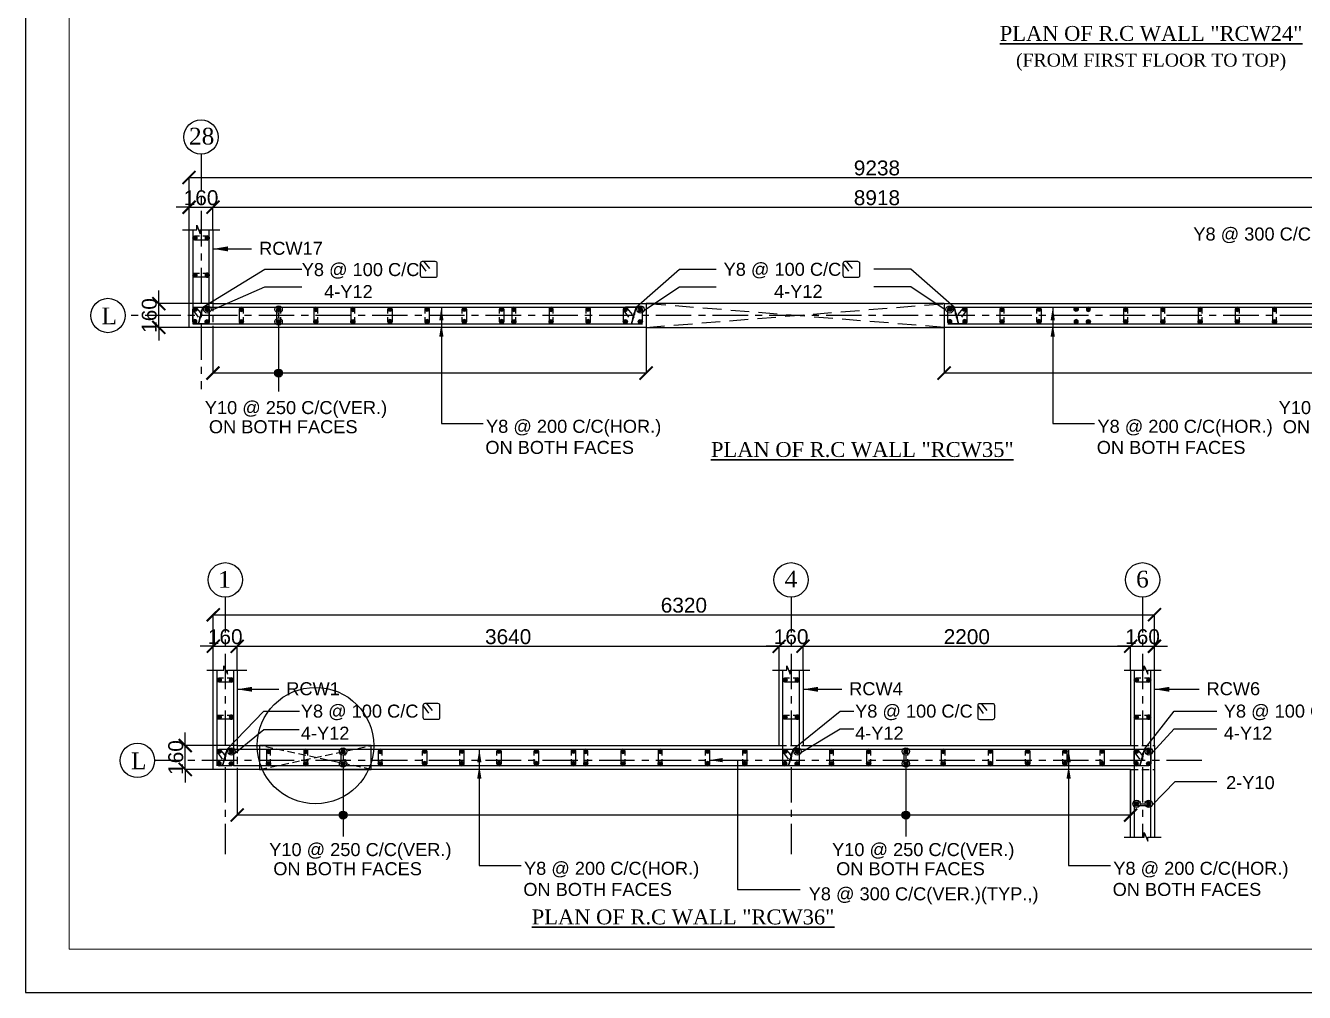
# Model space of a CAD drawing. Header units: inches. Extents: x 200139 to 352388, y -289304 to -188971.
# Drawn here: x 200139 to 234491, y -289304 to -263319 of the extents above; entities that cross this region are included whole.
import ezdxf
from ezdxf.enums import TextEntityAlignment as Align

# ---------------------------------------------------------------- set-up
doc = ezdxf.new("R2010")
doc.units = ezdxf.units.IN
doc.header["$MEASUREMENT"] = 0
doc.linetypes.add('CENTER', pattern=[50.8, 31.75, -6.35, 6.35, -6.35])
doc.linetypes.add('Hidden', pattern=[3, 2, -1])
for name, color, linetype in [('1', 8, 'Continuous'), ('160 WALL OPEING', 1, 'Continuous'), ('5', 2, 'Continuous'), ('ARROW', 5, 'Continuous'), ('CUTOUT', 2, 'Continuous'), ('CUTOUT LINE', 2, 'Continuous'), ('DIM', 251, 'Continuous'), ('GIRD CIR', 1, 'Continuous'), ('GIRD TEXT', 4, 'Continuous'), ('GRID', 8, 'CENTER'), ('LINKS', 3, 'Continuous'), ('OPENING', 1, 'Continuous'), ('SHEAR WALL', 6, 'Continuous'), ('STRRIUPS', 6, 'Continuous'), ('Ttxt', 3, 'Continuous')]:
    doc.layers.add(name, color=color, linetype=linetype)
for name, color, linetype, lineweight in [('JKEC COLHAT', 2, 'Continuous', 20), ('Tex', 3, 'Continuous', 13), ('text', 4, 'Continuous', 30)]:
    doc.layers.add(name, color=color, linetype=linetype, lineweight=lineweight)
doc.styles.add('Arial', font='arial.ttf', dxfattribs={"height": 400})
doc.styles.add('T200', font='sanss___.ttf', dxfattribs={"height": 250})
doc.styles.add('T400', font='romantic.ttf')
doc.dimstyles.new('SCALE-25', dxfattribs={"dimtxt": 400, "dimasz": 350, "dimexe": 0, "dimexo": 0, "dimgap": 50, "dimtad": 1, "dimdec": 0, "dimlfac": 0.25, "dimzin": 0, "dimdsep": 46, "dimtxsty": 'Arial', "dimblk": 'ARCHTICK', "dimcen": 0, "dimclrd": 5, "dimclre": 8, "dimclrt": 1, "dimadec": 0, "dimazin": 0, "dimtfac": 1, "dimtdec": 0, "dimtix": 1, "dimtmove": 2, "dimatfit": 3, "dimfxl": 0, "dimtolj": 1, "dimtzin": 0, "dimlwd": -1, "dimarcsym": 0})
doc.dimstyles.new('T200', dxfattribs={"dimtxt": 300, "dimasz": 150, "dimexe": 0, "dimexo": 0, "dimgap": 5, "dimtad": 1, "dimdec": 0, "dimrnd": 5, "dimzin": 0, "dimdsep": 46, "dimtxsty": 'T200', "dimblk": 'ARCHTICK', "dimcen": 300, "dimclrd": 5, "dimclre": 252, "dimclrt": 1, "dimadec": 0, "dimazin": 0, "dimtfac": 50, "dimtdec": 0, "dimtofl": 0, "dimtmove": 2, "dimatfit": 3, "dimfxl": 1, "dimtolj": 1, "dimtzin": 0, "dimarcsym": 2})

# ---------------------------------------------------------------- blocks, each defined once
blk = doc.blocks.new('R1')
at = {"layer": '5'}
h = blk.add_hatch(color=256, dxfattribs=at)
edge = h.paths.add_edge_path()
edge.add_arc((0, 0), 69.6, 0, 360)
at = {"layer": '5', "color": 6}
blk.add_circle((0, 0), 69.6, dxfattribs=at)
blk = doc.blocks.new('_ARCHTICK')
at = {"color": 0, "linetype": 'ByBlock', "const_width": 0.15}
blk.add_lwpolyline([(-0.5, -0.5), (0.5, 0.5)], dxfattribs=at)
blk = doc.blocks.new('A$C5C0C2414')
at = {"layer": 'STRRIUPS', "ltscale": 0.2}
for p, q in [((0, 0), (158, -194)), ((-81, -72), (61, -268))]:
    blk.add_line(p, q, dxfattribs=at)
blk.add_lwpolyline([(304, -440), (-26, -440, -0.414214), (-81, -385), (-81, -55, -0.414214), (-26, 0), (304, 0, -0.414214), (359, -55), (359, -385, -0.414214)], format="xyb", close=True, dxfattribs=at)
blk = doc.blocks.new('*D127')
at = {"layer": 'Defpoints', "color": 0}
for p in [(205172, -268202), (204532, -268810, 0), (205172, -268810, 0)]:
    blk.add_point(p, dxfattribs=at)
at = {"layer": 'DIM', "color": 5}
for p, q in [((204532, -268202), (204182, -268202)), ((204532, -268202), (205172, -268202)), ((205172, -268202), (205522, -268202))]:
    blk.add_line(p, q, dxfattribs=at)
at = {"layer": 'DIM', "color": 8, "lineweight": -2}
for p, q in [((204532, -268810), (204532, -268202)), ((205172, -268810), (205172, -268202))]:
    blk.add_line(p, q, dxfattribs=at)
at = {"layer": 'DIM', "color": 5, "xscale": 350, "yscale": 350, "zscale": 350}
blk.add_blockref('_ARCHTICK', (204532, -268202), dxfattribs=at)
at = {"layer": 'DIM', "color": 5, "xscale": 350, "yscale": 350, "zscale": 350, "rotation": 180}
blk.add_blockref('_ARCHTICK', (205172, -268202), dxfattribs=at)
at = {"layer": 'DIM', "color": 1, "insert": (204852, -267948), "char_height": 400, "attachment_point": 5, "style": 'Arial'}
blk.add_mtext('\\A1;160', dxfattribs=at)
blk = doc.blocks.new('ARCHTICK')
at = {"color": 0, "const_width": 0.15}
blk.add_lwpolyline([(-0.5, -0.5), (0.5, 0.5)], dxfattribs=at)
blk = doc.blocks.new('*D128')
at = {"layer": 'Defpoints', "color": 0}
for p in [(240844, -268202), (205172, -268506), (240844, -268810)]:
    blk.add_point(p, dxfattribs=at)
at = {"layer": 'DIM', "color": 8, "lineweight": -2}
for p, q in [((205172, -268506), (205172, -268202)), ((240844, -268810), (240844, -268202))]:
    blk.add_line(p, q, dxfattribs=at)
at = {"layer": 'DIM', "color": 5}
blk.add_line((205172, -268202), (240844, -268202), dxfattribs=at)
at = {"layer": 'DIM', "color": 5, "xscale": 350, "yscale": 350, "zscale": 350, "rotation": 180}
blk.add_blockref('_ARCHTICK', (205172, -268202), dxfattribs=at)
at = {"layer": 'DIM', "color": 5, "xscale": 350, "yscale": 350, "zscale": 350}
blk.add_blockref('_ARCHTICK', (240844, -268202), dxfattribs=at)
at = {"layer": 'DIM', "color": 1, "insert": (223008, -267948), "char_height": 400, "attachment_point": 5, "style": 'Arial'}
blk.add_mtext('\\A1;8918', dxfattribs=at)
blk = doc.blocks.new('*D130')
at = {"layer": 'Defpoints', "color": 0}
for p in [(241484, -267402), (204532, -268607), (241484, -268810)]:
    blk.add_point(p, dxfattribs=at)
at = {"layer": 'DIM', "color": 8, "lineweight": -2}
for p, q in [((204532, -268607), (204532, -267402)), ((241484, -268810), (241484, -267402))]:
    blk.add_line(p, q, dxfattribs=at)
at = {"layer": 'DIM', "color": 5}
blk.add_line((204532, -267402), (241484, -267402), dxfattribs=at)
at = {"layer": 'DIM', "color": 5, "xscale": 350, "yscale": 350, "zscale": 350, "rotation": 180}
blk.add_blockref('_ARCHTICK', (204532, -267402), dxfattribs=at)
at = {"layer": 'DIM', "color": 5, "xscale": 350, "yscale": 350, "zscale": 350}
blk.add_blockref('_ARCHTICK', (241484, -267402), dxfattribs=at)
at = {"layer": 'DIM', "color": 1, "insert": (223008, -267148), "char_height": 400, "attachment_point": 5, "style": 'Arial'}
blk.add_mtext('\\A1;9238', dxfattribs=at)
blk = doc.blocks.new('*D131')
at = {"layer": 'Defpoints', "color": 0}
for p in [(203717, -270791), (205172, -270791, 0), (204532, -271431, 0)]:
    blk.add_point(p, dxfattribs=at)
at = {"layer": 'DIM', "color": 5}
for p, q in [((203717, -270791), (203717, -270441)), ((203717, -271431), (203717, -270791)), ((203717, -271431), (203717, -271781))]:
    blk.add_line(p, q, dxfattribs=at)
at = {"layer": 'DIM', "color": 8, "lineweight": -2}
for p, q in [((205172, -270791), (203717, -270791)), ((204532, -271431), (203717, -271431))]:
    blk.add_line(p, q, dxfattribs=at)
at = {"layer": 'DIM', "color": 5, "xscale": 350, "yscale": 350, "zscale": 350}
for p, rotation in [((203717, -270791), 270), ((203717, -271431), 90)]:
    blk.add_blockref('_ARCHTICK', p, dxfattribs=dict(at, rotation=rotation))
at = {"layer": 'DIM', "color": 1, "insert": (203463, -271111), "char_height": 400, "attachment_point": 5, "rotation": 90, "style": 'Arial'}
blk.add_mtext('\\A1;160', dxfattribs=at)
blk = doc.blocks.new('*D132')
at = {"layer": 'Defpoints', "color": 0}
for p in [(240844, -270791, -117), (224811, -271431, -117), (224811, -272658)]:
    blk.add_point(p, dxfattribs=at)
at = {"layer": 'DIM', "color": 8, "lineweight": -2}
for p, q in [((240844, -270791), (240844, -272658)), ((224811, -271431), (224811, -272658))]:
    blk.add_line(p, q, dxfattribs=at)
at = {"layer": 'DIM', "color": 5}
blk.add_line((240844, -272658), (224811, -272658), dxfattribs=at)
at = {"layer": 'DIM', "color": 5, "xscale": 350, "yscale": 350, "zscale": 350, "rotation": 180}
blk.add_blockref('_ARCHTICK', (224811, -272658), dxfattribs=at)
at = {"layer": 'DIM', "color": 5, "xscale": 350, "yscale": 350, "zscale": 350}
blk.add_blockref('_ARCHTICK', (240844, -272658), dxfattribs=at)
blk = doc.blocks.new('*D133')
at = {"layer": 'Defpoints', "color": 0}
for p in [(205172, -271431, -117), (216806, -271431, -58), (205172, -272658)]:
    blk.add_point(p, dxfattribs=at)
at = {"layer": 'DIM', "color": 8, "lineweight": -2}
for p, q in [((205172, -271431), (205172, -272658)), ((216806, -271431), (216806, -272658))]:
    blk.add_line(p, q, dxfattribs=at)
at = {"layer": 'DIM', "color": 5}
blk.add_line((216806, -272658), (205172, -272658), dxfattribs=at)
at = {"layer": 'DIM', "color": 5, "xscale": 350, "yscale": 350, "zscale": 350, "rotation": 180}
blk.add_blockref('_ARCHTICK', (205172, -272658), dxfattribs=at)
at = {"layer": 'DIM', "color": 5, "xscale": 350, "yscale": 350, "zscale": 350}
blk.add_blockref('_ARCHTICK', (216806, -272658), dxfattribs=at)
blk = doc.blocks.new('*D134')
at = {"layer": 'Defpoints', "color": 0}
for p in [(205822, -280000), (205182, -280647, 15), (205822, -280647, 15)]:
    blk.add_point(p, dxfattribs=at)
at = {"layer": 'DIM', "color": 5}
for p, q in [((205182, -280000), (204832, -280000)), ((205182, -280000), (205822, -280000)), ((205822, -280000), (206172, -280000))]:
    blk.add_line(p, q, dxfattribs=at)
at = {"layer": 'DIM', "color": 8, "lineweight": -2}
for p, q in [((205182, -280647), (205182, -280000)), ((205822, -280647), (205822, -280000))]:
    blk.add_line(p, q, dxfattribs=at)
at = {"layer": 'DIM', "color": 5, "xscale": 350, "yscale": 350, "zscale": 350}
blk.add_blockref('_ARCHTICK', (205182, -280000), dxfattribs=at)
at = {"layer": 'DIM', "color": 5, "xscale": 350, "yscale": 350, "zscale": 350, "rotation": 180}
blk.add_blockref('_ARCHTICK', (205822, -280000), dxfattribs=at)
at = {"layer": 'DIM', "color": 1, "insert": (205502, -279745), "char_height": 400, "attachment_point": 5, "style": 'Arial'}
blk.add_mtext('\\A1;160', dxfattribs=at)
blk = doc.blocks.new('*D135')
at = {"layer": 'Defpoints', "color": 0}
for p in [(220382, -280000), (205822, -280647, 15), (220382, -280647, 15)]:
    blk.add_point(p, dxfattribs=at)
at = {"layer": 'DIM', "color": 8, "lineweight": -2}
for p, q in [((205822, -280647), (205822, -280000)), ((220382, -280647), (220382, -280000))]:
    blk.add_line(p, q, dxfattribs=at)
at = {"layer": 'DIM', "color": 5}
blk.add_line((205822, -280000), (220382, -280000), dxfattribs=at)
at = {"layer": 'DIM', "color": 5, "xscale": 350, "yscale": 350, "zscale": 350, "rotation": 180}
blk.add_blockref('_ARCHTICK', (205822, -280000), dxfattribs=at)
at = {"layer": 'DIM', "color": 5, "xscale": 350, "yscale": 350, "zscale": 350}
blk.add_blockref('_ARCHTICK', (220382, -280000), dxfattribs=at)
at = {"layer": 'DIM', "color": 1, "insert": (213102, -279745), "char_height": 400, "attachment_point": 5, "style": 'Arial'}
blk.add_mtext('\\A1;3640', dxfattribs=at)
blk = doc.blocks.new('*D136')
at = {"layer": 'Defpoints', "color": 0}
for p in [(221022, -280000), (220382, -280647, 15), (221022, -280647, 15)]:
    blk.add_point(p, dxfattribs=at)
at = {"layer": 'DIM', "color": 5}
for p, q in [((220382, -280000), (220032, -280000)), ((220382, -280000), (221022, -280000)), ((221022, -280000), (221372, -280000))]:
    blk.add_line(p, q, dxfattribs=at)
at = {"layer": 'DIM', "color": 8, "lineweight": -2}
for p, q in [((220382, -280647), (220382, -280000)), ((221022, -280647), (221022, -280000))]:
    blk.add_line(p, q, dxfattribs=at)
at = {"layer": 'DIM', "color": 5, "xscale": 350, "yscale": 350, "zscale": 350}
blk.add_blockref('_ARCHTICK', (220382, -280000), dxfattribs=at)
at = {"layer": 'DIM', "color": 5, "xscale": 350, "yscale": 350, "zscale": 350, "rotation": 180}
blk.add_blockref('_ARCHTICK', (221022, -280000), dxfattribs=at)
at = {"layer": 'DIM', "color": 1, "insert": (220702, -279745), "char_height": 400, "attachment_point": 5, "style": 'Arial'}
blk.add_mtext('\\A1;160', dxfattribs=at)
blk = doc.blocks.new('*D137')
at = {"layer": 'Defpoints', "color": 0}
for p in [(229822, -280000), (221022, -280647, 15), (229822, -280647, 15)]:
    blk.add_point(p, dxfattribs=at)
at = {"layer": 'DIM', "color": 8, "lineweight": -2}
for p, q in [((221022, -280647), (221022, -280000)), ((229822, -280647), (229822, -280000))]:
    blk.add_line(p, q, dxfattribs=at)
at = {"layer": 'DIM', "color": 5}
blk.add_line((221022, -280000), (229822, -280000), dxfattribs=at)
at = {"layer": 'DIM', "color": 5, "xscale": 350, "yscale": 350, "zscale": 350, "rotation": 180}
blk.add_blockref('_ARCHTICK', (221022, -280000), dxfattribs=at)
at = {"layer": 'DIM', "color": 5, "xscale": 350, "yscale": 350, "zscale": 350}
blk.add_blockref('_ARCHTICK', (229822, -280000), dxfattribs=at)
at = {"layer": 'DIM', "color": 1, "insert": (225422, -279745), "char_height": 400, "attachment_point": 5, "style": 'Arial'}
blk.add_mtext('\\A1;2200', dxfattribs=at)
blk = doc.blocks.new('*D138')
at = {"layer": 'Defpoints', "color": 0}
for p in [(230462, -280000), (229822, -280647, 15), (230462, -280647, 15)]:
    blk.add_point(p, dxfattribs=at)
at = {"layer": 'DIM', "color": 5}
for p, q in [((229822, -280000), (229472, -280000)), ((229822, -280000), (230462, -280000)), ((230462, -280000), (230812, -280000))]:
    blk.add_line(p, q, dxfattribs=at)
at = {"layer": 'DIM', "color": 8, "lineweight": -2}
for p, q in [((229822, -280647), (229822, -280000)), ((230462, -280647), (230462, -280000))]:
    blk.add_line(p, q, dxfattribs=at)
at = {"layer": 'DIM', "color": 5, "xscale": 350, "yscale": 350, "zscale": 350}
blk.add_blockref('_ARCHTICK', (229822, -280000), dxfattribs=at)
at = {"layer": 'DIM', "color": 5, "xscale": 350, "yscale": 350, "zscale": 350, "rotation": 180}
blk.add_blockref('_ARCHTICK', (230462, -280000), dxfattribs=at)
at = {"layer": 'DIM', "color": 1, "insert": (230142, -279745), "char_height": 400, "attachment_point": 5, "style": 'Arial'}
blk.add_mtext('\\A1;160', dxfattribs=at)
blk = doc.blocks.new('*D139')
at = {"layer": 'Defpoints', "color": 0}
for p in [(204428, -282670), (205822, -282670, 15), (205182, -283310, 15)]:
    blk.add_point(p, dxfattribs=at)
at = {"layer": 'DIM', "color": 5}
for p, q in [((204428, -282670), (204428, -282320)), ((204428, -283310), (204428, -282670)), ((204428, -283310), (204428, -283660))]:
    blk.add_line(p, q, dxfattribs=at)
at = {"layer": 'DIM', "color": 8, "lineweight": -2}
for p, q in [((205822, -282670), (204428, -282670)), ((205182, -283310), (204428, -283310))]:
    blk.add_line(p, q, dxfattribs=at)
at = {"layer": 'DIM', "color": 5, "xscale": 350, "yscale": 350, "zscale": 350}
for p, rotation in [((204428, -282670), 270), ((204428, -283310), 90)]:
    blk.add_blockref('_ARCHTICK', p, dxfattribs=dict(at, rotation=rotation))
at = {"layer": 'DIM', "color": 1, "insert": (204174, -282990), "char_height": 400, "attachment_point": 5, "rotation": 90, "style": 'Arial'}
blk.add_mtext('\\A1;160', dxfattribs=at)
blk = doc.blocks.new('*D140')
at = {"layer": 'Defpoints', "color": 0}
for p in [(230462, -279153), (205182, -280647), (230462, -280647)]:
    blk.add_point(p, dxfattribs=at)
at = {"layer": 'DIM', "color": 8, "lineweight": -2}
for p, q in [((205182, -280647), (205182, -279153)), ((230462, -280647), (230462, -279153))]:
    blk.add_line(p, q, dxfattribs=at)
at = {"layer": 'DIM', "color": 5}
blk.add_line((205182, -279153), (230462, -279153), dxfattribs=at)
at = {"layer": 'DIM', "color": 5, "xscale": 350, "yscale": 350, "zscale": 350, "rotation": 180}
blk.add_blockref('_ARCHTICK', (205182, -279153), dxfattribs=at)
at = {"layer": 'DIM', "color": 5, "xscale": 350, "yscale": 350, "zscale": 350}
blk.add_blockref('_ARCHTICK', (230462, -279153), dxfattribs=at)
at = {"layer": 'DIM', "color": 1, "insert": (217822, -278899), "char_height": 400, "attachment_point": 5, "style": 'Arial'}
blk.add_mtext('\\A1;6320', dxfattribs=at)
blk = doc.blocks.new('*D141')
at = {"layer": 'Defpoints', "color": 0}
for p in [(205822, -283310, 1), (229822, -283310, 1), (205822, -284537)]:
    blk.add_point(p, dxfattribs=at)
at = {"layer": 'DIM', "color": 8, "lineweight": -2}
for p, q in [((205822, -283310), (205822, -284537)), ((229822, -283310), (229822, -284537))]:
    blk.add_line(p, q, dxfattribs=at)
at = {"layer": 'DIM', "color": 5}
blk.add_line((229822, -284537), (205822, -284537), dxfattribs=at)
at = {"layer": 'DIM', "color": 5, "xscale": 350, "yscale": 350, "zscale": 350, "rotation": 180}
blk.add_blockref('_ARCHTICK', (205822, -284537), dxfattribs=at)
at = {"layer": 'DIM', "color": 5, "xscale": 350, "yscale": 350, "zscale": 350}
blk.add_blockref('_ARCHTICK', (229822, -284537), dxfattribs=at)

msp = doc.modelspace()

# ---------------------------------------------------------------- hatches: boundary and pattern name
at = {"layer": 'ARROW'}
h = msp.add_hatch(color=256, dxfattribs=at)
edge = h.paths.add_edge_path()
edge.add_arc((206936.5, -272658.3), 106, 0, 360)
h = msp.add_hatch(color=256, dxfattribs=at)
edge = h.paths.add_edge_path()
edge.add_arc((208666.3, -284537), 106, 0, 360)
h = msp.add_hatch(color=256, dxfattribs=at)
edge = h.paths.add_edge_path()
edge.add_arc((223786.3, -284537), 106, 0, 360)

# ---------------------------------------------------------------- linework, layer by layer
at = {"layer": '1', "linetype": 'Hidden', "ltscale": 100}
for p, q in [((205172.2, -270791.2, 0), (205172.2, -271431.2, 0)), ((205822, -282670, 14.8), (205822, -283310, 14.8)), ((220382, -282670, 14.8), (221022, -282670, 14.8)), ((229822, -282670, 14.7), (230462, -282670, 14.7)), ((229822, -283310, 14.7), (230462, -283310, 14.7))]:
    msp.add_line(p, q, dxfattribs=at)
at = {"layer": '1'}
for points, elevation in [([(204355, -268810.4), (204737.5, -268810.4), (204737.5, -268686), (204831.1, -268916), (204831.1, -268810.4), (205356.8, -268810.4)], 14.7), ([(205004.8, -280646.5), (205467.3, -280646.5), (205467.3, -280522.1), (205560.9, -280752.1), (205560.9, -280646.5), (206086.6, -280646.5)], 29.5), ([(220204.8, -280646.5), (220587.3, -280646.5), (220587.3, -280522.1), (220680.9, -280752.1), (220680.9, -280646.5), (221206.6, -280646.5)], 29.5), ([(229644.8, -280646.5), (230187.3, -280646.5), (230187.3, -280522.1), (230280.9, -280752.1), (230280.9, -280646.5), (230646.6, -280646.5)], 29.5), ([(229644.8, -285133), (230187.3, -285133), (230187.3, -285008.6), (230280.9, -285238.6), (230280.9, -285133), (230646.6, -285133)], 29.5)]:
    msp.add_lwpolyline(points, dxfattribs=dict(at, elevation=elevation))
at = {"layer": '160 WALL OPEING', "linetype": 'Hidden', "ltscale": 250}
for p, q in [((216806.1, -271431.2, 59), (224811.1, -270791.2, 0)), ((224811.1, -271431.2, 59), (216806.1, -270791.2, 0))]:
    msp.add_line(p, q, dxfattribs=at)
at = {"layer": '5'}
for p, q in [((204632.2, -270891.2, 59), (216706.1, -270891.2, 59)), ((224911.1, -270891.2, 59), (241384.2, -270891.2, 59)), ((204632.2, -271331.2, 59), (216706.1, -271331.2, 59)), ((224911.1, -271331.2, 59), (241384.2, -271331.2, 59))]:
    msp.add_line(p, q, dxfattribs=at)
for points, elevation in [([(204632.2, -268810.4), (204632.2, -271331.2)], 59), ([(205072.2, -271331.2), (205072.2, -268810.4)], 59), ([(205282, -283210), (205282, -280646.5)], 14.8), ([(205722, -280646.5), (205722, -283210)], 14.8), ([(220482, -283210), (220482, -280646.5)], 14.8), ([(220922, -280646.5), (220922, -283210)], 14.8), ([(229922, -280646.5), (229922, -285133)], 14.7), ([(230362, -285133), (230362, -280646.5)], 14.7), ([(205722, -282770), (230002, -282770)], 14.8), ([(230002, -283210), (205722, -283210)], 14.8)]:
    msp.add_lwpolyline(points, dxfattribs=dict(at, elevation=elevation))
at = {"layer": '5', "color": 7}
msp.add_circle((207925.4, -282670), 1564.4, dxfattribs=at)
at = {"layer": 'ARROW'}
for p, q in [((206936.5, -271046.1, 117.9), (206936.5, -271177, 117.9)), ((206936.5, -271374.1, 117.9), (206936.5, -273154.1, 117.9)), ((208666.3, -282924.8, 14.8), (208666.3, -283055.8, 14.8)), ((223786.3, -282924.8, 14.8), (223786.3, -283055.8, 14.8)), ((208666.3, -283252.8, 14.8), (208666.3, -285112.8, 14.8)), ((223786.3, -283252.8, 14.8), (223786.3, -285112.8, 14.8)), ((230081.2, -284235, 14.8), (230212.8, -284235, 14.8)), ((219263.5, -286541.2, 14.8), (220947, -286541.2, 14.8))]:
    msp.add_line(p, q, dxfattribs=at)
for points, elevation in [([(204904.4, -270891.2), (206565.8, -269867.1), (207556, -269867.1)], 59), ([(216538.3, -270891.2), (217701.3, -269867.1), (218691.5, -269867.1)], 0), ([(225078.9, -270891.2), (223916, -269867.1), (222925.8, -269867.1)], 0), ([(205114.5, -270981.1), (206565.8, -270343.5), (207556, -270343.5)], 59), ([(216748.5, -270981.1), (217701.3, -270343.5), (218691.5, -270343.5)], 0), ([(224868.8, -270981.1), (223916, -270343.5), (222925.8, -270343.5)], 0), ([(205554.2, -282770), (206543.1, -281745.8), (207497.8, -281745.8)], 14.8), ([(220754.2, -282770), (222016.6, -281745.8), (222388.5, -281745.8)], 14.8), ([(230197.3, -282769.9), (230990.7, -281745.7), (232140.9, -281745.7)], 14.8), ([(205759, -282871.8), (206537.8, -282234.1), (207492.5, -282234.1)], 14.8), ([(220964.4, -282859.9), (222016.6, -282222.2), (222388.5, -282222.2)], 14.8), ([(230407.4, -282859.8), (230990.7, -282222.1), (232140.9, -282222.1)], 14.8), ([(230403.7, -284269.2), (231022.4, -283631.5), (232137.2, -283631.5)], 14.8)]:
    msp.add_lwpolyline(points, dxfattribs=dict(at, elevation=elevation))
for centre, radius in [((205022.2, -270946.9, 59), 98.5), ((206936.5, -270947.5, 117.9), 98.5), ((216656.1, -270946.9, 0), 98.5), ((224961.1, -270946.9, 0), 98.5), ((206936.5, -271275.5, 117.9), 98.5), ((206936.5, -272658.3, 131.5), 106), ((205672, -282825.7, 14.8), 98.5), ((208666.3, -282826.3, 14.8), 98.5), ((208666.3, -283154.3, 14.8), 98.5), ((220872, -282825.7, 14.8), 98.5), ((223786.3, -282826.3, 14.8), 98.5), ((223786.3, -283154.3, 14.8), 98.5), ((230312, -282825.7, 14.8), 98.5), ((208666.3, -284537, 28.3), 106), ((223786.3, -284537, 28.4), 106), ((229982.7, -284235, 14.8), 98.5), ((230311.3, -284235, 14.8), 98.5)]:
    msp.add_circle(centre, radius, dxfattribs=at)
at = {"layer": 'CUTOUT', "color": 3, "elevation": 0}
msp.add_lwpolyline([(206425.4, -283310), (209425.4, -283310), (209425.4, -282670), (206425.4, -282670)], close=True, dxfattribs=at)
at = {"layer": 'CUTOUT LINE', "color": 3, "linetype": 'Hidden', "ltscale": 100}
for p, q in [((206425.4, -283310, 0), (209425.4, -282670, 0)), ((209425.4, -283310, 0), (206425.4, -282670, 0))]:
    msp.add_line(p, q, dxfattribs=at)
at = {"layer": 'Defpoints', "ltscale": 0.2}
msp.add_lwpolyline([(200138.9, -289303.9), (342472.3, -289303.9), (342472.3, -188970.6), (200138.9, -188970.6)], close=True, dxfattribs=at)
at = {"layer": 'GIRD CIR'}
for centre in [(204852.2, -266316.1, 0), (202351.6, -271111.2, 0), (205502, -278215.3, 14.7), (220702, -278215.3, 14.7), (230142, -278215.3, 14.7), (203144.7, -283070, 14.7)]:
    msp.add_circle(centre, 461.7, dxfattribs=at)
at = {"layer": 'GRID', "ltscale": 30}
for p, q in [((204852.2, -266777.9, 0), (204852.2, -273088.4, 0)), ((242405.9, -271111.2, 0), (202813.4, -271111.2, 0)), ((205502, -278677, 14.7), (205502, -285587.5, 14.7)), ((220702, -278677, 14.7), (220702, -285587.5, 14.7)), ((230142, -278677, 14.7), (230142, -285133, 14.7)), ((231738, -283070, 14.7), (203606.5, -283070, 14.7))]:
    msp.add_line(p, q, dxfattribs=at)
at = {"layer": 'JKEC COLHAT', "ltscale": 0.2}
msp.add_lwpolyline([(201305.6, -288137.2), (341305.6, -288137.2), (341305.6, -190137.2), (201305.6, -190137.2)], close=True, dxfattribs=at)
at = {"layer": 'LINKS'}
for points, elevation in [([(204903.8, -268971.2), (205016.5, -268971.2, -1), (205016.5, -269082.6), (204687.9, -269082.6, -1), (204687.9, -268971.2), (204807.4, -268971.2)], 59), ([(204903.8, -269971.2), (205016.5, -269971.2, -1), (205016.5, -270082.6), (204687.9, -270082.6, -1), (204687.9, -269971.2), (204807.4, -269971.2)], 59), ([(205992.2, -271059.6), (205992.2, -270946.9, 1), (205880.8, -270946.9), (205880.8, -271275.5, 1), (205992.2, -271275.5), (205992.2, -271156)], 117.9), ([(206992.2, -271059.6), (206992.2, -270946.9, 1), (206880.8, -270946.9), (206880.8, -271275.5, 1), (206992.2, -271275.5), (206992.2, -271156)], 117.9), ([(207992.2, -271059.6), (207992.2, -270946.9, 1), (207880.8, -270946.9), (207880.8, -271275.5, 1), (207992.2, -271275.5), (207992.2, -271156)], 117.9), ([(208987.1, -271059.6), (208987.1, -270946.9, 1), (208875.7, -270946.9), (208875.7, -271275.5, 1), (208987.1, -271275.5), (208987.1, -271156)], 117.9), ([(209870.6, -271059.6), (209870.6, -270946.9, -1), (209982, -270946.9), (209982, -271275.5, -1), (209870.6, -271275.5), (209870.6, -271156)], 117.9), ([(210870.6, -271059.6), (210870.6, -270946.9, -1), (210982, -270946.9), (210982, -271275.5, -1), (210870.6, -271275.5), (210870.6, -271156)], 117.9), ([(211870.6, -271059.6), (211870.6, -270946.9, -1), (211982, -270946.9), (211982, -271275.5, -1), (211870.6, -271275.5), (211870.6, -271156)], 117.9), ([(212870.6, -271059.6), (212870.6, -270946.9, -1), (212982, -270946.9), (212982, -271275.5, -1), (212870.6, -271275.5), (212870.6, -271156)], 0), ([(213310.6, -271059.6), (213310.6, -270946.9, 1), (213199.2, -270946.9), (213199.2, -271275.5, 1), (213310.6, -271275.5), (213310.6, -271156)], 0), ([(214310.6, -271059.6), (214310.6, -270946.9, 1), (214199.2, -270946.9), (214199.2, -271275.5, 1), (214310.6, -271275.5), (214310.6, -271156)], 0), ([(215194.7, -271059.6), (215194.7, -270946.9, -1), (215306.1, -270946.9), (215306.1, -271275.5, -1), (215194.7, -271275.5), (215194.7, -271156)], 59), ([(226422.5, -271059.6), (226422.5, -270946.9, 1), (226311.1, -270946.9), (226311.1, -271275.5, 1), (226422.5, -271275.5), (226422.5, -271156)], 59), ([(227304.2, -271059.6), (227304.2, -270946.9, -1), (227415.5, -270946.9), (227415.5, -271275.5, -1), (227304.2, -271275.5), (227304.2, -271156)], 0), ([(229744.2, -271059.6), (229744.2, -270946.9, 1), (229632.8, -270946.9), (229632.8, -271275.5, 1), (229744.2, -271275.5), (229744.2, -271156)], 0), ([(230744.2, -271059.6), (230744.2, -270946.9, 1), (230632.8, -270946.9), (230632.8, -271275.5, 1), (230744.2, -271275.5), (230744.2, -271156)], 0), ([(231744.2, -271059.6), (231744.2, -270946.9, 1), (231632.8, -270946.9), (231632.8, -271275.5, 1), (231744.2, -271275.5), (231744.2, -271156)], 0), ([(232744.2, -271059.6), (232744.2, -270946.9, 1), (232632.8, -270946.9), (232632.8, -271275.5, 1), (232744.2, -271275.5), (232744.2, -271156)], 0), ([(233744.2, -271059.6), (233744.2, -270946.9, 1), (233632.8, -270946.9), (233632.8, -271275.5, 1), (233744.2, -271275.5), (233744.2, -271156)], 0), ([(205553.7, -280850), (205666.3, -280850, -1), (205666.3, -280961.3), (205337.7, -280961.3, -1), (205337.7, -280850), (205457.2, -280850)], 14.8), ([(220753.7, -280850), (220866.3, -280850, -1), (220866.3, -280961.3), (220537.7, -280961.3, -1), (220537.7, -280850), (220657.2, -280850)], 14.8), ([(230193.7, -280850), (230306.3, -280850, -1), (230306.3, -280961.3), (229977.7, -280961.3, -1), (229977.7, -280850), (230097.2, -280850)], 14.7), ([(205553.7, -281850), (205666.3, -281850, -1), (205666.3, -281961.3), (205337.7, -281961.3, -1), (205337.7, -281850), (205457.2, -281850)], 14.8), ([(220753.7, -281850), (220866.3, -281850, -1), (220866.3, -281961.3), (220537.7, -281961.3, -1), (220537.7, -281850), (220657.2, -281850)], 14.8), ([(230193.7, -281850), (230306.3, -281850, -1), (230306.3, -281961.3), (229977.7, -281961.3, -1), (229977.7, -281850), (230097.2, -281850)], 14.7), ([(206722, -282938.3), (206722, -282825.7, 1), (206610.6, -282825.7), (206610.6, -283154.3, 1), (206722, -283154.3), (206722, -283034.8)], 14.8), ([(207722, -282938.3), (207722, -282825.7, 1), (207610.6, -282825.7), (207610.6, -283154.3, 1), (207722, -283154.3), (207722, -283034.8)], 14.8), ([(208722, -282938.3), (208722, -282825.7, 1), (208610.6, -282825.7), (208610.6, -283154.3, 1), (208722, -283154.3), (208722, -283034.8)], 14.8), ([(209722, -282938.3), (209722, -282825.7, 1), (209610.6, -282825.7), (209610.6, -283154.3, 1), (209722, -283154.3), (209722, -283034.8)], 14.8), ([(210802, -282938.3), (210802, -282825.7, -1), (210913.4, -282825.7), (210913.4, -283154.3, -1), (210802, -283154.3), (210802, -283034.8)], -29.5), ([(211802, -282938.3), (211802, -282825.7, -1), (211913.4, -282825.7), (211913.4, -283154.3, -1), (211802, -283154.3), (211802, -283034.8)], -29.5), ([(212802, -282938.3), (212802, -282825.7, -1), (212913.4, -282825.7), (212913.4, -283154.3, -1), (212802, -283154.3), (212802, -283034.8)], -29.5), ([(213802, -282938.3), (213802, -282825.7, -1), (213913.4, -282825.7), (213913.4, -283154.3, -1), (213802, -283154.3), (213802, -283034.8)], -29.5), ([(214802, -282938.3), (214802, -282825.7, -1), (214913.3, -282825.7), (214913.3, -283154.3, -1), (214802, -283154.3), (214802, -283034.8)], 29.5), ([(215242, -282938.3), (215242, -282825.7, 1), (215130.6, -282825.7), (215130.6, -283154.3, 1), (215242, -283154.3), (215242, -283034.8)], 29.5), ([(216242, -282938.3), (216242, -282825.7, 1), (216130.6, -282825.7), (216130.6, -283154.3, 1), (216242, -283154.3), (216242, -283034.8)], -29.5), ([(217242, -282938.3), (217242, -282825.7, 1), (217130.6, -282825.7), (217130.6, -283154.3, 1), (217242, -283154.3), (217242, -283034.8)], -29.5), ([(218402, -282938.3), (218402, -282825.7, -1), (218513.3, -282825.7), (218513.3, -283154.3, -1), (218402, -283154.3), (218402, -283034.8)], 14.8), ([(219402, -282938.3), (219402, -282825.7, -1), (219513.3, -282825.7), (219513.3, -283154.3, -1), (219402, -283154.3), (219402, -283034.8)], 14.8), ([(221842, -282938.3), (221842, -282825.7, 1), (221730.6, -282825.7), (221730.6, -283154.3, 1), (221842, -283154.3), (221842, -283034.8)], 14.8), ([(222842, -282938.3), (222842, -282825.7, 1), (222730.6, -282825.7), (222730.6, -283154.3, 1), (222842, -283154.3), (222842, -283034.8)], 14.8), ([(223842, -282938.3), (223842, -282825.7, 1), (223730.6, -282825.7), (223730.6, -283154.3, 1), (223842, -283154.3), (223842, -283034.8)], 14.8), ([(224842, -282938.3), (224842, -282825.7, 1), (224730.6, -282825.7), (224730.6, -283154.3, 1), (224842, -283154.3), (224842, -283034.8)], 14.8), ([(226002, -282938.3), (226002, -282825.7, -1), (226113.3, -282825.7), (226113.3, -283154.3, -1), (226002, -283154.3), (226002, -283034.8)], 14.8), ([(227002, -282938.3), (227002, -282825.7, -1), (227113.3, -282825.7), (227113.3, -283154.3, -1), (227002, -283154.3), (227002, -283034.8)], 14.8), ([(228002, -282938.3), (228002, -282825.7, -1), (228113.3, -282825.7), (228113.3, -283154.3, -1), (228002, -283154.3), (228002, -283034.8)], 14.8), ([(229002, -282938.3), (229002, -282825.7, -1), (229113.3, -282825.7), (229113.3, -283154.3, -1), (229002, -283154.3), (229002, -283034.8)], 14.8), ([(230193.7, -284178.6), (230306.3, -284178.6, -1), (230306.3, -284290), (229977.7, -284290, -1), (229977.7, -284178.6), (230097.2, -284178.6)], 14.7)]:
    msp.add_lwpolyline(points, format="xyb", dxfattribs=dict(at, elevation=elevation))
at = {"layer": 'OPENING', "color": 1, "elevation": 0}
for points in [[(224811.1, -270791.2), (216806.1, -270791.2)], [(216806.1, -271431.2), (224811.1, -271431.2)]]:
    msp.add_lwpolyline(points, dxfattribs=at)
at = {"layer": 'SHEAR WALL', "color": 4}
for p, q in [((216806.1, -270791.2, 0), (216806.1, -271431.2, 59)), ((224811.1, -270791.2, 0), (224811.1, -271431.2, 59))]:
    msp.add_line(p, q, dxfattribs=at)
for points, elevation in [([(205172.2, -271431.2), (205172.2, -271431.2), (204532.2, -271431.2), (204532.2, -268810.4)], 0), ([(205172.2, -268810.4), (205172.2, -270791.2)], 0), ([(205172.2, -270791.2), (216806.1, -270791.2)], 0), ([(224811.1, -270791.2), (240844.2, -270791.2)], 0), ([(241484.2, -270791.2), (241484.2, -271431.2), (224811.1, -271431.2)], 0), ([(216806.1, -271431.2), (205172.2, -271431.2)], 0), ([(205822, -283310), (205182, -283310), (205182, -280646.5)], 14.7), ([(205822, -280646.5), (205822, -282670)], 14.7), ([(220382, -282670), (220382, -280646.5)], 14.7), ([(221022, -280646.5), (221022, -282670)], 14.7), ([(229822, -280646.5), (229822, -282670), (229862.9, -282670)], 14.7), ([(230462, -282670), (230462, -280646.5)], 14.7), ([(205822, -282670), (215422, -282670)], 14.7), ([(215422, -282670), (220382, -282670)], 14.7), ([(221022, -282670), (229822, -282670)], 14.7), ([(230462, -282670), (230462, -282670), (230462, -283310)], 14.7), ([(229822, -283310), (205822, -283310)], 14.7), ([(229822, -285133), (229822, -283310)], 14.7), ([(230462, -283310), (230462, -285133)], 14.7)]:
    msp.add_lwpolyline(points, dxfattribs=dict(at, elevation=elevation))
at = {"layer": 'STRRIUPS', "ltscale": 0.2}
for p, q in [((204649.2, -270986.7, 59), (204773.9, -271159.6, 59)), ((204738, -270922.2, 59), (204871.1, -271084.9, 59)), ((216211.7, -270986.7, 59), (216336.4, -271159.6, 59)), ((216300.6, -270922.2, 59), (216433.7, -271084.9, 59)), ((225316.6, -270922.2, 59), (225183.5, -271084.9, 59)), ((225405.5, -270986.7, 59), (225280.8, -271159.6, 59)), ((205299, -282865.4, 14.8), (205423.7, -283038.4, 14.8)), ((205387.9, -282800.9, 14.8), (205520.9, -282963.7, 14.8)), ((220499, -282865.4, 14.8), (220623.7, -283038.4, 14.8)), ((220587.9, -282800.9, 14.8), (220720.9, -282963.7, 14.8)), ((229939, -282865.4, 14.7), (230063.7, -283038.4, 14.7)), ((230027.9, -282800.9, 14.7), (230160.9, -282963.7, 14.7))]:
    msp.add_line(p, q, dxfattribs=at)
for points, elevation in [([(205017.2, -271331.2), (204687.2, -271331.2, -0.4142136), (204632.2, -271276.2), (204632.2, -270946.2, -0.4142136), (204687.2, -270891.2), (205017.2, -270891.2, -0.4142136), (205072.2, -270946.2), (205072.2, -271276.2, -0.4142136)], 59), ([(216249.7, -271331.2), (216651.1, -271331.2, 0.4142136), (216706.1, -271276.2), (216706.1, -270946.2, 0.4142136), (216651.1, -270891.2), (216249.7, -270891.2, 0.4142136), (216194.7, -270946.2), (216194.7, -271276.2, 0.4142136)], 59), ([(225367.5, -271331.2), (224966.1, -271331.2, -0.4142136), (224911.1, -271276.2), (224911.1, -270946.2, -0.4142136), (224966.1, -270891.2), (225367.5, -270891.2, -0.4142136), (225422.5, -270946.2), (225422.5, -271276.2, -0.4142136)], 59), ([(205667, -283210), (205337, -283210, -0.4142136), (205282, -283155), (205282, -282825, -0.4142136), (205337, -282770), (205667, -282770, -0.4142136), (205722, -282825), (205722, -283155, -0.4142136)], 14.8), ([(220867, -283210), (220537, -283210, -0.4142136), (220482, -283155), (220482, -282825, -0.4142136), (220537, -282770), (220867, -282770, -0.4142136), (220922, -282825), (220922, -283155, -0.4142136)], 14.8), ([(230307, -283210), (229977, -283210, -0.4142136), (229922, -283155), (229922, -282825, -0.4142136), (229977, -282770), (230307, -282770, -0.4142136), (230362, -282825), (230362, -283155, -0.4142136)], 14.7)]:
    msp.add_lwpolyline(points, format="xyb", close=True, dxfattribs=dict(at, elevation=elevation))

# ---------------------------------------------------------------- block references
at = {"layer": '5', "yscale": 0.8000000000465661, "zscale": 0.8000000000465661}
for p, xscale, rotation in [((204687.8, -269026.9, 59), 0.8000000000465661, 90.00000000000001), ((205016.5, -269026.9, 59), -0.8000000000465661, 270), ((204687.8, -270026.9, 59), 0.8000000000465661, 90.00000000000001), ((205016.5, -270026.9, 59), -0.8000000000465661, 270), ((204687.8, -270946.9, 59), 0.8000000000465661, 90.00000000000001), ((205016.5, -270946.9, 59), -0.8000000000465661, 270), ((205936.5, -270946.9, 117.9), -0.8000000000465661, 270), ((206936.5, -270946.9, 117.9), -0.8000000000465661, 270), ((207936.5, -270946.9, 117.9), -0.8000000000465661, 270), ((208931.4, -270946.9, 117.9), -0.8000000000465661, 270), ((209926.3, -270946.9, 117.9), 0.8000000000465661, 90.00000000000001), ((210926.3, -270946.9, 117.9), 0.8000000000465661, 90.00000000000001), ((211926.3, -270946.9, 117.9), 0.8000000000465661, 90.00000000000001), ((212926.3, -270946.9, 0), 0.8000000000465661, 90.00000000000001), ((213254.9, -270946.9, 0), -0.8000000000465661, 270), ((214254.9, -270946.9, 0), -0.8000000000465661, 270), ((215250.4, -270946.9, 59), 0.8000000000465661, 90.00000000000001), ((216250.4, -270946.9, 59), -0.8000000000465661, 270), ((216650.4, -270946.9, 59), -0.8000000000465661, 270), ((224966.8, -270946.9, 59), 0.8000000000465661, 90.00000000000001), ((225366.8, -270946.9, 59), 0.8000000000465661, 90.00000000000001), ((226366.8, -270946.9, 59), -0.8000000000465661, 270), ((227359.8, -270946.9, 0), 0.8000000000465661, 90.00000000000001), ((228359.8, -270946.9, 0), 0.8000000000465661, 90.00000000000001), ((228688.5, -270946.9, 0), -0.8000000000465661, 270), ((229688.5, -270946.9, 0), -0.8000000000465661, 270), ((230688.5, -270946.9, 0), -0.8000000000465661, 270), ((231688.5, -270946.9, 0), -0.8000000000465661, 270), ((232688.5, -270946.9, 0), -0.8000000000465661, 270), ((233688.5, -270946.9, 0), -0.8000000000465661, 270), ((204687.8, -271275.5, 59), -0.8000000000465661, 90), ((205016.5, -271275.5, 59), 0.8000000000465661, 270), ((205936.5, -271275.5, 117.9), 0.8000000000465661, 270), ((206936.5, -271275.5, 117.9), 0.8000000000465661, 270), ((207936.5, -271275.5, 117.9), 0.8000000000465661, 270), ((208931.4, -271275.5, 117.9), 0.8000000000465661, 270), ((209926.3, -271275.5, 117.9), -0.8000000000465661, 90), ((210926.3, -271275.5, 117.9), -0.8000000000465661, 90), ((211926.3, -271275.5, 117.9), -0.8000000000465661, 90), ((212926.3, -271275.5, 0), -0.8000000000465661, 90), ((213254.9, -271275.5, 0), 0.8000000000465661, 270), ((214254.9, -271275.5, 0), 0.8000000000465661, 270), ((215250.4, -271275.5, 59), -0.8000000000465661, 90), ((216250.4, -271275.5, 59), 0.8000000000465661, 270), ((216650.4, -271275.5, 59), 0.8000000000465661, 270), ((224966.8, -271275.5, 59), -0.8000000000465661, 90), ((225366.8, -271275.5, 59), -0.8000000000465661, 90), ((226366.8, -271275.5, 59), 0.8000000000465661, 270), ((227359.8, -271275.5, 0), -0.8000000000465661, 90), ((228359.8, -271275.5, 0), -0.8000000000465661, 90), ((228688.5, -271275.5, 0), 0.8000000000465661, 270), ((229688.5, -271275.5, 0), 0.8000000000465661, 270), ((230688.5, -271275.5, 0), 0.8000000000465661, 270), ((231688.5, -271275.5, 0), 0.8000000000465661, 270), ((232688.5, -271275.5, 0), 0.8000000000465661, 270), ((233688.5, -271275.5, 0), 0.8000000000465661, 270), ((205337.7, -280905.7, 14.8), 0.8000000000465661, 90.00000000000001), ((205666.3, -280905.7, 14.8), -0.8000000000465661, 270), ((220537.7, -280905.7, 14.8), 0.8000000000465661, 90.00000000000001), ((220866.3, -280905.7, 14.8), -0.8000000000465661, 270), ((229977.7, -280905.7, 14.7), 0.8000000000465661, 90.00000000000001), ((230306.3, -280905.7, 14.7), -0.8000000000465661, 270), ((205337.7, -281905.7, 14.8), 0.8000000000465661, 90.00000000000001), ((205666.3, -281905.7, 14.8), -0.8000000000465661, 270), ((220537.7, -281905.7, 14.8), 0.8000000000465661, 90.00000000000001), ((220866.3, -281905.7, 14.8), -0.8000000000465661, 270), ((229977.7, -281905.7, 14.7), 0.8000000000465661, 90.00000000000001), ((230306.3, -281905.7, 14.7), -0.8000000000465661, 270), ((205337.7, -282825.7, 14.8), 0.8000000000465661, 90.00000000000001), ((205666.3, -282825.7, 14.8), -0.8000000000465661, 270), ((206666.3, -282825.7, 14.8), -0.8000000000465661, 270), ((207666.3, -282825.7, 14.8), -0.8000000000465661, 270), ((208666.3, -282825.7, 14.8), -0.8000000000465661, 270), ((209666.3, -282825.7, 14.8), -0.8000000000465661, 270), ((210857.7, -282825.7, -29.5), 0.8000000000465661, 90.00000000000001), ((211857.7, -282825.7, -29.5), 0.8000000000465661, 90.00000000000001), ((212857.7, -282825.7, -29.5), 0.8000000000465661, 90.00000000000001), ((213857.7, -282825.7, -29.5), 0.8000000000465661, 90.00000000000001), ((214857.7, -282825.7, 29.5), 0.8000000000465661, 90.00000000000001), ((215186.3, -282825.7, 29.5), -0.8000000000465661, 270), ((216186.3, -282825.7, -29.5), -0.8000000000465661, 270), ((217186.3, -282825.7, -29.5), -0.8000000000465661, 270), ((218457.6, -282825.7, 14.8), 0.8000000000465661, 90.00000000000001), ((219457.6, -282825.7, 14.8), 0.8000000000465661, 90.00000000000001), ((220537.7, -282825.7, 14.8), 0.8000000000465661, 90.00000000000001), ((220866.3, -282825.7, 14.8), -0.8000000000465661, 270), ((221786.3, -282825.7, 14.8), -0.8000000000465661, 270), ((222786.3, -282825.7, 14.8), -0.8000000000465661, 270), ((223786.3, -282825.7, 14.8), -0.8000000000465661, 270), ((224786.3, -282825.7, 14.8), -0.8000000000465661, 270), ((226057.7, -282825.7, 14.8), 0.8000000000465661, 90.00000000000001), ((227057.7, -282825.7, 14.8), 0.8000000000465661, 90.00000000000001), ((228057.7, -282825.7, 14.8), 0.8000000000465661, 90.00000000000001), ((229057.7, -282825.7, 14.8), 0.8000000000465661, 90.00000000000001), ((229977.7, -282825.7, 14.7), 0.8000000000465661, 90.00000000000001), ((230306.3, -282825.7, 14.7), -0.8000000000465661, 270), ((205337.7, -283154.3, 14.8), -0.8000000000465661, 90), ((205666.3, -283154.3, 14.8), 0.8000000000465661, 270), ((206666.3, -283154.3, 14.8), 0.8000000000465661, 270), ((207666.3, -283154.3, 14.8), 0.8000000000465661, 270), ((208666.3, -283154.3, 14.8), 0.8000000000465661, 270), ((209666.3, -283154.3, 14.8), 0.8000000000465661, 270), ((210857.7, -283154.3, -29.5), -0.8000000000465661, 90), ((211857.7, -283154.3, -29.5), -0.8000000000465661, 90), ((212857.7, -283154.3, -29.5), -0.8000000000465661, 90), ((213857.7, -283154.3, -29.5), -0.8000000000465661, 90), ((214857.7, -283154.3, 29.5), -0.8000000000465661, 90), ((215186.3, -283154.3, 29.5), 0.8000000000465661, 270), ((216186.3, -283154.3, -29.5), 0.8000000000465661, 270), ((217186.3, -283154.3, -29.5), 0.8000000000465661, 270), ((218457.6, -283154.3, 14.8), -0.8000000000465661, 90), ((219457.6, -283154.3, 14.8), -0.8000000000465661, 90), ((220537.7, -283154.3, 14.8), -0.8000000000465661, 90), ((220866.3, -283154.3, 14.8), 0.8000000000465661, 270), ((221786.3, -283154.3, 14.8), 0.8000000000465661, 270), ((222786.3, -283154.3, 14.8), 0.8000000000465661, 270), ((223786.3, -283154.3, 14.8), 0.8000000000465661, 270), ((224786.3, -283154.3, 14.8), 0.8000000000465661, 270), ((226057.7, -283154.3, 14.8), -0.8000000000465661, 90), ((227057.7, -283154.3, 14.8), -0.8000000000465661, 90), ((228057.7, -283154.3, 14.8), -0.8000000000465661, 90), ((229057.7, -283154.3, 14.8), -0.8000000000465661, 90), ((229977.7, -283154.3, 14.7), -0.8000000000465661, 90), ((230306.3, -283154.3, 14.7), 0.8000000000465661, 270), ((229977.7, -284234.3, 14.7), 0.8000000000465661, 90.00000000000001), ((230306.3, -284234.3, 14.7), -0.8000000000465661, 270)]:
    msp.add_blockref('R1', p, dxfattribs=dict(at, xscale=xscale, rotation=rotation))
at = {"layer": 'STRRIUPS'}
for p in [(210831, -269653.9, 0), (222182.9, -269653.9, -59), (210901.5, -281532.6, -44.2), (225804.7, -281535.3, 14.8)]:
    msp.add_blockref('A$C5C0C2414', p, dxfattribs=at)

# ---------------------------------------------------------------- texts
at = {"layer": 'GIRD TEXT', "ltscale": 7, "style": 'T400'}
for s, p in [('28', (204528.9, -266516.4)), ('L', (202177.4, -271346.4)), ('1', (205313, -278428.5)), ('4', (220529, -278420)), ('6', (229969, -278420)), ('L', (202970.5, -283305.2))]:
    msp.add_text(s, height=450, dxfattribs=at).set_placement(p)
at = {"layer": 'Tex', "style": 'Arial'}
for s, p in [('RCW17', (206411.9, -269479.9)), ('RCW1', (207141.7, -281316)), ('RCW4', (222261.7, -281316)), ('RCW6', (231861.7, -281316))]:
    msp.add_text(s, height=350, dxfattribs=at).set_placement(p)
at = {"layer": 'text', "color": 4, "style": 'T400'}
for s, p in [('%%UPLAN OF R.C WALL "RCW24"', (230372.3, -263850.1)), ('%%UPLAN OF R.C WALL "RCW35"', (222615.1, -275032.9)), ('%%UPLAN OF R.C WALL "RCW36"', (217799.5, -287594))]:
    msp.add_text(s, height=400, dxfattribs=at).set_placement(p, align=Align.BOTTOM_CENTER)
at = {"layer": 'text', "color": 6, "style": 'T400'}
msp.add_text('(FROM FIRST FLOOR TO TOP)', height=350, dxfattribs=at).set_placement((230372.3, -264527.7), align=Align.BOTTOM_CENTER)
at = {"layer": 'Ttxt', "color": 4, "style": 'Arial'}
for s, p in [('Y8 @ 300 C/C(VER.)(TYP.,)', (231508, -269096)), ('Y8 @ 100 C/C', (207557.4, -270051.9)), ('Y8 @ 100 C/C', (218889.4, -270044.9)), ('4-Y12', (208158.9, -270644.8)), ('4-Y12', (220244.6, -270637.8)), ('Y10 @ 250 C/C(VER.)', (204953.4, -273761.1)), ('Y10 @ 250 C/C(VER.)', (233799.5, -273761.1)), ('Y8 @ 200 C/C(HOR.)', (212507.8, -274264.5)), ('Y8 @ 200 C/C(HOR.)', (228931.3, -274264.5)), ('Y8 @ 100 C/C', (207532.7, -281918.4)), ('Y8 @ 100 C/C', (222421.8, -281918.4)), ('Y8 @ 100 C/C', (232325, -281918.4)), ('4-Y12', (207532.7, -282511.3)), ('4-Y12', (222421.8, -282511.3)), ('4-Y12', (232325, -282511.3)), ('2-Y10', (232387.1, -283840.6)), ('Y10 @ 250 C/C(VER.)', (206683.2, -285639.8)), ('Y10 @ 250 C/C(VER.)', (221803.2, -285639.8)), ('Y8 @ 200 C/C(HOR.)', (213527.6, -286143.3)), ('Y8 @ 200 C/C(HOR.)', (229357.6, -286143.3)), ('Y8 @ 300 C/C(VER.)(TYP.,)', (221175, -286829))]:
    msp.add_text(s, height=350, dxfattribs=at).set_placement(p)
at = {"layer": 'Ttxt', "color": 6, "style": 'Arial'}
for p in [(205063.2, -274275.8), (233909.4, -274275.8), (212489.6, -274831.7), (228913.2, -274831.7), (206793, -286154.5), (221913, -286154.5), (213509.5, -286710.5), (229339.4, -286710.5)]:
    msp.add_text('ON BOTH FACES', height=350, dxfattribs=at).set_placement(p)

# ---------------------------------------------------------------- dimensions: what is measured, and where the dimension line sits
at = {"layer": 'DIM', "color": 1}
for base, p1, p2, picture, middle in [((241484.2, -267402.4), (204532.2, -268607.4), (241484.2, -268810.4), '*D130', (223008.2, -267148)), ((205172.2, -268201.9), (204532.2, -268810.4, 0), (205172.2, -268810.4, 0), '*D127', (204852.2, -267947.7)), ((240844.2, -268201.9), (205172.2, -268506.1), (240844.2, -268810.4), '*D128', (223008.2, -267947.7)), ((230462, -279153), (205182, -280646.5), (230462, -280646.5), '*D140', (217822, -278898.6)), ((205822, -279999.5), (205182, -280646.5, 14.7), (205822, -280646.5, 14.7), '*D134', (205502, -279745.3)), ((220382, -279999.5), (205822, -280646.5, 14.7), (220382, -280646.5, 14.7), '*D135', (213102, -279745.1)), ((221022, -279999.5), (220382, -280646.5, 14.7), (221022, -280646.5, 14.7), '*D136', (220702, -279745.3)), ((229822, -279999.5), (221022, -280646.5, 14.7), (229822, -280646.5, 14.7), '*D137', (225422, -279745.3)), ((230462, -279999.5), (229822, -280646.5, 14.7), (230462, -280646.5, 14.7), '*D138', (230142, -279745.3))]:
    dim = msp.add_linear_dim(base=base, p1=p1, p2=p2, dimstyle='SCALE-25', override={"dimldrblk": 'ARCHTICK'}, dxfattribs=at)
    dim.commit()
    dim.dimension.update_dxf_attribs({"geometry": picture, "text_midpoint": middle})
for base, p1, p2, picture, middle in [((203716.9, -270791.2), (204532.2, -271431.2, 0), (205172.2, -270791.2, 0), '*D131', (203462.7, -271111.2)), ((204428.5, -282670), (205182, -283310, 14.7), (205822, -282670, 14.7), '*D139', (204174.2, -282990))]:
    dim = msp.add_linear_dim(base=base, p1=p1, p2=p2, angle=90, dimstyle='SCALE-25', override={"dimldrblk": 'ARCHTICK'}, dxfattribs=at)
    dim.commit()
    dim.dimension.update_dxf_attribs({"geometry": picture, "text_midpoint": middle})
at = {"layer": 'DIM'}
for base, p1, p2, picture, middle in [((224811.1, -272658.3, 117), (240844.2, -270791.2, 0), (224811.1, -271431.2, 0), '*D132', (232827.7, -272658.3, 117)), ((205172.2, -272658.3, 117), (216806.1, -271431.2, 59), (205172.2, -271431.2, 0), '*D133', (210989.1, -272658.3, 117)), ((205822, -284537, 13.8), (229822, -283310, 14.7), (205822, -283310, 14.8), '*D141', (217822, -284537, 13.8))]:
    dim = msp.add_linear_dim(base=base, p1=p1, p2=p2, angle=180, text=' ', dimstyle='SCALE-25', override={"dimldrblk": 'ARCHTICK'}, dxfattribs=at)
    dim.commit()
    dim.dimension.update_dxf_attribs({"geometry": picture, "text_midpoint": middle})

# ---------------------------------------------------------------- leaders
at = {"layer": 'ARROW', "linetype": 'Continuous'}
for points in [[(205172.2, -269321, 14.7), (206212, -269321, 14.7)], [(205822, -281157.1, 29.5), (206941.8, -281157.1, 29.5)], [(221022, -281157.1, 14.7), (222061.8, -281157.1, 14.7)], [(230462, -281157.1, 14.7), (231661.8, -281157.1, 14.7)]]:
    msp.add_leader(points, dimstyle='SCALE-25', override={"dimasz": 400}, dxfattribs=at)
at = {"layer": 'ARROW'}
for points, override in [([(204780.7, -271331.2, 59), (204904.4, -270891.2, 59)], {"dimasz": 200, "dimtad": 0}), ([(204904.4, -270891.2, 59), (204780.7, -271331.2, 59)], {"dimasz": 200, "dimtad": 0}), ([(211307.4, -270891.2, 59), (211307.4, -274015.4, 59), (212428.5, -274015.4, 59)], {"dimasz": 350, "dimtad": 0}), ([(216414.7, -271331.2, 0), (216538.3, -270891.2, 0)], {"dimasz": 200, "dimtad": 0}), ([(216538.3, -270891.2, 0), (216414.7, -271331.2, 0)], {"dimasz": 200, "dimtad": 0}), ([(225202.6, -271331.2, 0), (225078.9, -270891.2, 0)], {"dimasz": 200, "dimtad": 0}), ([(225078.9, -270891.2, 0), (225202.6, -271331.2, 0)], {"dimasz": 200, "dimtad": 0}), ([(227731, -270891.2, 59), (227731, -274015.4, 59), (228852.1, -274015.4, 59)], {"dimasz": 350, "dimtad": 0}), ([(211307.4, -271331.2, 59), (211307.4, -274015.4, 59), (212428.5, -274015.4, 59)], {"dimasz": 350, "dimtad": 0}), ([(227731, -271331.2, 59), (227731, -274015.4, 59), (228852.1, -274015.4, 59)], {"dimasz": 350, "dimtad": 0}), ([(205430.5, -283210, 14.8), (205554.2, -282770, 14.8)], {"dimasz": 200, "dimtad": 0}), ([(205554.2, -282770, 14.8), (205430.5, -283210, 14.8)], {"dimasz": 200, "dimtad": 0}), ([(212327.2, -282770, -44.2), (212327.2, -285894.1, -44.2), (213448.4, -285894.1, -44.2)], {"dimasz": 350, "dimtad": 0}), ([(218513.3, -283060.5, 14.8), (219263.5, -283060.5, 14.8), (219263.5, -286541.2, 14.8)], {"dimasz": 350, "dimtad": 0}), ([(220630.5, -283210, 14.8), (220754.2, -282770, 14.8)], {"dimasz": 200, "dimtad": 0}), ([(220754.2, -282770, 14.8), (220630.5, -283210, 14.8)], {"dimasz": 200, "dimtad": 0}), ([(228157.2, -282770, -44.2), (228157.2, -285894.1, -44.2), (229278.3, -285894.1, -44.2)], {"dimasz": 350, "dimtad": 0}), ([(230070.5, -283210, 14.7), (230194.2, -282770, 14.7)], {"dimasz": 200, "dimtad": 0}), ([(230194.2, -282770, 14.7), (230070.5, -283210, 14.7)], {"dimasz": 200, "dimtad": 0}), ([(212327.2, -283210, -44.2), (212327.2, -285894.1, -44.2), (213448.4, -285894.1, -44.2)], {"dimasz": 350, "dimtad": 0}), ([(228157.2, -283210, -44.2), (228157.2, -285894.1, -44.2), (229278.3, -285894.1, -44.2)], {"dimasz": 350, "dimtad": 0})]:
    msp.add_leader(points, dimstyle='T200', override=override, dxfattribs=at)

doc.saveas('drawing.dxf')
